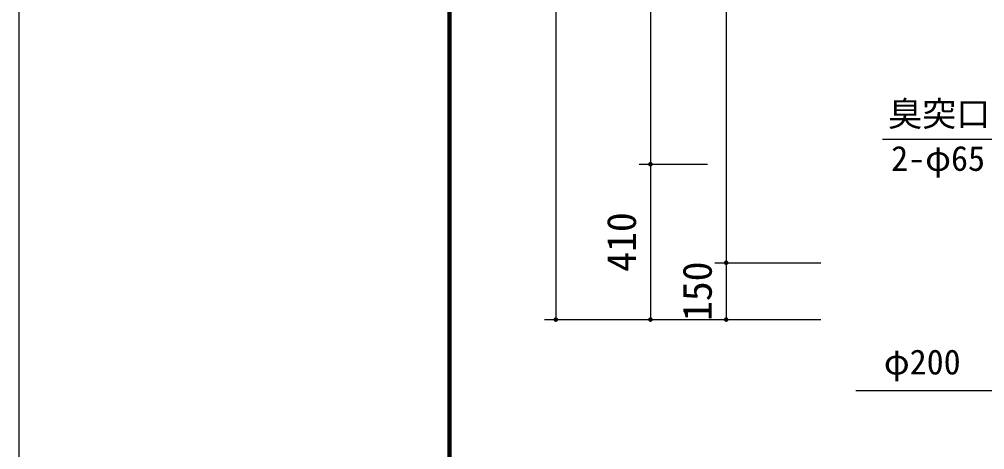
# Model space of a CAD drawing. Units: millimetres, scale not verified. Extents: x -8910 to 8910, y -6308 to 6308.
# Drawn here: x -8910 to -6361, y -199 to 936 of the extents above; entities that cross this region are included whole.
import ezdxf
from ezdxf.enums import TextEntityAlignment as Align

# ---------------------------------------------------------------- set-up
doc = ezdxf.new("R2010")
doc.units = ezdxf.units.MM
doc.header["$LTSCALE"] = 30
for name, color, linetype, lineweight in [('0-3_空気管', 3, 'Continuous', 25), ('0-5_製作', 5, 'Continuous', 25), ('0-8_08', 2, 'Continuous', 25), ('0-A_寸法', 5, 'Continuous', 25), ('0-C_図面枠', 7, 'Continuous', 25), ('0-D_Axis_waku', 7, 'Continuous', 25)]:
    doc.layers.add(name, color=color, linetype=linetype, lineweight=lineweight)
doc.styles.add('ＭＳ ゴシック', font='')
doc.styles.get('ＭＳ ゴシック').set_extended_font_data('MS Gothic')

msp = doc.modelspace()

# ---------------------------------------------------------------- linework, layer by layer
at = {"layer": '0-3_空気管', "color": 2}
for p, q in [((-7493.28, 1983.78), (-7493.28, 143.78)), ((-7043.28, 1833.78), (-7043.28, 293.78)), ((-7043.28, 293.78), (-7043.28, 143.78))]:
    msp.add_line(p, q, dxfattribs=at)
at = {"layer": '0-3_空気管'}
msp.add_line((-6307.95, 619.2), (-6630.68, 619.2), dxfattribs=at)
at = {"layer": '0-5_製作', "color": 2}
for p, q in [((-7073.28, 293.78), (-6793.73, 293.78)), ((-7523.28, 143.78), (-7043.28, 143.78)), ((-7073.28, 143.78), (-6793.73, 143.78))]:
    msp.add_line(p, q, dxfattribs=at)
at = {"layer": '0-5_製作'}
for points in [[(-7049.18, 294.91), (-7049.28, 293.78), (-7049.27, 294.16)], [(-7049.18, 294.91), (-7043.28, 293.78), (-7049.28, 293.78)], [(-7043.28, 293.78), (-7049.24, 293.03), (-7049.28, 293.78)], [(-7043.28, 293.78), (-7049.1, 292.29), (-7049.24, 293.03)], [(-7048.99, 295.64), (-7043.28, 293.78), (-7049.18, 294.91)], [(-7043.28, 293.78), (-7048.86, 291.57), (-7049.1, 292.29)], [(-7048.71, 296.34), (-7043.28, 293.78), (-7048.99, 295.64)], [(-7043.28, 293.78), (-7048.54, 290.89), (-7048.86, 291.57)], [(-7048.35, 297), (-7043.28, 293.78), (-7048.71, 296.34)], [(-7043.28, 293.78), (-7048.14, 290.26), (-7048.54, 290.89)], [(-7047.91, 297.61), (-7043.28, 293.78), (-7048.35, 297)], [(-7043.28, 293.78), (-7047.66, 289.68), (-7048.14, 290.26)], [(-7047.39, 298.16), (-7043.28, 293.78), (-7047.91, 297.61)], [(-7043.28, 293.78), (-7047.11, 289.16), (-7047.66, 289.68)], [(-7046.81, 298.64), (-7043.28, 293.78), (-7047.39, 298.16)], [(-7043.28, 293.78), (-7046.5, 288.72), (-7047.11, 289.16)], [(-7046.17, 299.04), (-7043.28, 293.78), (-7046.81, 298.64)], [(-7043.28, 293.78), (-7045.84, 288.35), (-7046.5, 288.72)], [(-7045.49, 299.36), (-7043.28, 293.78), (-7046.17, 299.04)], [(-7043.28, 293.78), (-7045.14, 288.08), (-7045.84, 288.35)], [(-7044.78, 299.6), (-7043.28, 293.78), (-7045.49, 299.36)], [(-7043.28, 293.78), (-7044.41, 287.89), (-7045.14, 288.08)], [(-7044.04, 299.74), (-7043.28, 293.78), (-7044.78, 299.6)], [(-7043.28, 293.78), (-7043.66, 287.8), (-7044.41, 287.89)], [(-7043.28, 299.78), (-7043.28, 293.78), (-7044.04, 299.74)], [(-7043.28, 293.78), (-7043.28, 287.78), (-7043.66, 287.8)], [(-7042.91, 299.77), (-7043.28, 293.78), (-7043.28, 299.78)], [(-7042.91, 299.77), (-7037.28, 293.78), (-7043.28, 293.78)], [(-7037.28, 293.78), (-7043.28, 287.78), (-7043.28, 293.78)], [(-7037.28, 293.78), (-7042.53, 287.83), (-7043.28, 287.78)], [(-7042.16, 299.68), (-7037.28, 293.78), (-7042.91, 299.77)], [(-7037.28, 293.78), (-7041.79, 287.97), (-7042.53, 287.83)], [(-7041.43, 299.49), (-7037.28, 293.78), (-7042.16, 299.68)], [(-7037.28, 293.78), (-7041.07, 288.2), (-7041.79, 287.97)], [(-7040.73, 299.21), (-7037.28, 293.78), (-7041.43, 299.49)], [(-7037.28, 293.78), (-7040.39, 288.53), (-7041.07, 288.2)], [(-7040.07, 298.85), (-7037.28, 293.78), (-7040.73, 299.21)], [(-7037.28, 293.78), (-7039.76, 288.93), (-7040.39, 288.53)], [(-7039.46, 298.41), (-7037.28, 293.78), (-7040.07, 298.85)], [(-7037.28, 293.78), (-7039.18, 289.41), (-7039.76, 288.93)], [(-7038.91, 297.89), (-7037.28, 293.78), (-7039.46, 298.41)], [(-7037.28, 293.78), (-7038.66, 289.96), (-7039.18, 289.41)], [(-7038.43, 297.31), (-7037.28, 293.78), (-7038.91, 297.89)], [(-7037.28, 293.78), (-7038.22, 290.57), (-7038.66, 289.96)], [(-7038.03, 296.67), (-7037.28, 293.78), (-7038.43, 297.31)], [(-7037.28, 293.78), (-7037.85, 291.23), (-7038.22, 290.57)], [(-7037.7, 295.99), (-7037.28, 293.78), (-7038.03, 296.67)], [(-7037.28, 293.78), (-7037.58, 291.93), (-7037.85, 291.23)], [(-7037.47, 295.28), (-7037.28, 293.78), (-7037.7, 295.99)], [(-7037.28, 293.78), (-7037.39, 292.66), (-7037.58, 291.93)], [(-7037.33, 294.54), (-7037.28, 293.78), (-7037.47, 295.28)], [(-7037.28, 293.78), (-7037.3, 293.41), (-7037.39, 292.66)], [(-7499.27, 144.16), (-7493.28, 143.78), (-7499.28, 143.78)], [(-7493.28, 143.78), (-7499.24, 143.03), (-7499.28, 143.78)], [(-7499.18, 144.91), (-7493.28, 143.78), (-7499.27, 144.16)], [(-7493.28, 143.78), (-7499.1, 142.29), (-7499.24, 143.03)], [(-7498.99, 145.64), (-7493.28, 143.78), (-7499.18, 144.91)], [(-7493.28, 143.78), (-7498.86, 141.57), (-7499.1, 142.29)], [(-7498.71, 146.34), (-7493.28, 143.78), (-7498.99, 145.64)], [(-7493.28, 143.78), (-7498.54, 140.89), (-7498.86, 141.57)], [(-7498.35, 147), (-7493.28, 143.78), (-7498.71, 146.34)], [(-7493.28, 143.78), (-7498.14, 140.26), (-7498.54, 140.89)], [(-7497.91, 147.61), (-7493.28, 143.78), (-7498.35, 147)], [(-7493.28, 143.78), (-7497.66, 139.68), (-7498.14, 140.26)], [(-7497.39, 148.16), (-7493.28, 143.78), (-7497.91, 147.61)], [(-7493.28, 143.78), (-7497.11, 139.16), (-7497.66, 139.68)], [(-7496.81, 148.64), (-7493.28, 143.78), (-7497.39, 148.16)], [(-7493.28, 143.78), (-7496.5, 138.72), (-7497.11, 139.16)], [(-7496.17, 149.04), (-7493.28, 143.78), (-7496.81, 148.64)], [(-7493.28, 143.78), (-7495.84, 138.35), (-7496.5, 138.72)], [(-7495.49, 149.36), (-7493.28, 143.78), (-7496.17, 149.04)], [(-7493.28, 143.78), (-7495.14, 138.08), (-7495.84, 138.35)], [(-7494.78, 149.59), (-7493.28, 143.78), (-7495.49, 149.36)], [(-7493.28, 143.78), (-7494.41, 137.89), (-7495.14, 138.08)], [(-7494.04, 149.74), (-7493.28, 143.78), (-7494.78, 149.59)], [(-7493.28, 143.78), (-7493.66, 137.8), (-7494.41, 137.89)], [(-7493.28, 149.78), (-7493.28, 143.78), (-7494.04, 149.74)], [(-7493.28, 143.78), (-7493.28, 137.78), (-7493.66, 137.8)], [(-7492.91, 149.77), (-7493.28, 143.78), (-7493.28, 149.78)], [(-7492.91, 149.77), (-7487.28, 143.78), (-7493.28, 143.78)], [(-7487.28, 143.78), (-7493.28, 137.78), (-7493.28, 143.78)], [(-7487.28, 143.78), (-7492.53, 137.83), (-7493.28, 137.78)], [(-7492.16, 149.68), (-7487.28, 143.78), (-7492.91, 149.77)], [(-7487.28, 143.78), (-7491.79, 137.97), (-7492.53, 137.83)], [(-7491.43, 149.49), (-7487.28, 143.78), (-7492.16, 149.68)], [(-7487.28, 143.78), (-7491.07, 138.2), (-7491.79, 137.97)], [(-7490.73, 149.21), (-7487.28, 143.78), (-7491.43, 149.49)], [(-7487.28, 143.78), (-7490.39, 138.53), (-7491.07, 138.2)], [(-7490.07, 148.85), (-7487.28, 143.78), (-7490.73, 149.21)], [(-7487.28, 143.78), (-7489.76, 138.93), (-7490.39, 138.53)], [(-7489.46, 148.41), (-7487.28, 143.78), (-7490.07, 148.85)], [(-7487.28, 143.78), (-7489.18, 139.41), (-7489.76, 138.93)], [(-7488.91, 147.89), (-7487.28, 143.78), (-7489.46, 148.41)], [(-7487.28, 143.78), (-7488.66, 139.96), (-7489.18, 139.41)], [(-7488.43, 147.31), (-7487.28, 143.78), (-7488.91, 147.89)], [(-7487.28, 143.78), (-7488.22, 140.57), (-7488.66, 139.96)], [(-7488.03, 146.67), (-7487.28, 143.78), (-7488.43, 147.31)], [(-7487.28, 143.78), (-7487.85, 141.23), (-7488.22, 140.57)], [(-7487.7, 145.99), (-7487.28, 143.78), (-7488.03, 146.67)], [(-7487.28, 143.78), (-7487.58, 141.93), (-7487.85, 141.23)], [(-7487.47, 145.28), (-7487.28, 143.78), (-7487.7, 145.99)], [(-7487.28, 143.78), (-7487.39, 142.66), (-7487.58, 141.93)], [(-7487.33, 144.54), (-7487.28, 143.78), (-7487.47, 145.28)], [(-7487.28, 143.78), (-7487.3, 143.41), (-7487.39, 142.66)], [(-7049.27, 144.16), (-7043.28, 143.78), (-7049.28, 143.78)], [(-7043.28, 143.78), (-7049.24, 143.03), (-7049.28, 143.78)], [(-7049.18, 144.91), (-7043.28, 143.78), (-7049.27, 144.16)], [(-7043.28, 143.78), (-7049.1, 142.29), (-7049.24, 143.03)], [(-7048.99, 145.64), (-7043.28, 143.78), (-7049.18, 144.91)], [(-7043.28, 143.78), (-7048.86, 141.57), (-7049.1, 142.29)], [(-7048.71, 146.34), (-7043.28, 143.78), (-7048.99, 145.64)], [(-7043.28, 143.78), (-7048.54, 140.89), (-7048.86, 141.57)], [(-7048.35, 147), (-7043.28, 143.78), (-7048.71, 146.34)], [(-7043.28, 143.78), (-7048.14, 140.26), (-7048.54, 140.89)], [(-7047.91, 147.61), (-7043.28, 143.78), (-7048.35, 147)], [(-7043.28, 143.78), (-7047.66, 139.68), (-7048.14, 140.26)], [(-7047.39, 148.16), (-7043.28, 143.78), (-7047.91, 147.61)], [(-7043.28, 143.78), (-7047.11, 139.16), (-7047.66, 139.68)], [(-7046.81, 148.64), (-7043.28, 143.78), (-7047.39, 148.16)], [(-7043.28, 143.78), (-7046.5, 138.72), (-7047.11, 139.16)], [(-7046.17, 149.04), (-7043.28, 143.78), (-7046.81, 148.64)], [(-7043.28, 143.78), (-7045.84, 138.35), (-7046.5, 138.72)], [(-7045.49, 149.36), (-7043.28, 143.78), (-7046.17, 149.04)], [(-7043.28, 143.78), (-7045.14, 138.08), (-7045.84, 138.35)], [(-7044.78, 149.59), (-7043.28, 143.78), (-7045.49, 149.36)], [(-7043.28, 143.78), (-7044.41, 137.89), (-7045.14, 138.08)], [(-7044.04, 149.74), (-7043.28, 143.78), (-7044.78, 149.59)], [(-7043.28, 143.78), (-7043.66, 137.8), (-7044.41, 137.89)], [(-7043.28, 149.78), (-7043.28, 143.78), (-7044.04, 149.74)], [(-7043.28, 143.78), (-7043.28, 137.78), (-7043.66, 137.8)], [(-7042.91, 149.77), (-7043.28, 143.78), (-7043.28, 149.78)], [(-7042.91, 149.77), (-7037.28, 143.78), (-7043.28, 143.78)], [(-7037.28, 143.78), (-7043.28, 137.78), (-7043.28, 143.78)], [(-7037.28, 143.78), (-7042.53, 137.83), (-7043.28, 137.78)], [(-7042.16, 149.68), (-7037.28, 143.78), (-7042.91, 149.77)], [(-7037.28, 143.78), (-7041.79, 137.97), (-7042.53, 137.83)], [(-7041.43, 149.49), (-7037.28, 143.78), (-7042.16, 149.68)], [(-7037.28, 143.78), (-7041.07, 138.2), (-7041.79, 137.97)], [(-7040.73, 149.21), (-7037.28, 143.78), (-7041.43, 149.49)], [(-7037.28, 143.78), (-7040.39, 138.53), (-7041.07, 138.2)], [(-7040.07, 148.85), (-7037.28, 143.78), (-7040.73, 149.21)], [(-7037.28, 143.78), (-7039.76, 138.93), (-7040.39, 138.53)], [(-7039.46, 148.41), (-7037.28, 143.78), (-7040.07, 148.85)], [(-7037.28, 143.78), (-7039.18, 139.41), (-7039.76, 138.93)], [(-7038.91, 147.89), (-7037.28, 143.78), (-7039.46, 148.41)], [(-7037.28, 143.78), (-7038.66, 139.96), (-7039.18, 139.41)], [(-7038.43, 147.31), (-7037.28, 143.78), (-7038.91, 147.89)], [(-7037.28, 143.78), (-7038.22, 140.57), (-7038.66, 139.96)], [(-7038.03, 146.67), (-7037.28, 143.78), (-7038.43, 147.31)], [(-7037.28, 143.78), (-7037.85, 141.23), (-7038.22, 140.57)], [(-7037.7, 145.99), (-7037.28, 143.78), (-7038.03, 146.67)], [(-7037.28, 143.78), (-7037.58, 141.93), (-7037.85, 141.23)], [(-7037.47, 145.28), (-7037.28, 143.78), (-7037.7, 145.99)], [(-7037.28, 143.78), (-7037.39, 142.66), (-7037.58, 141.93)], [(-7037.33, 144.54), (-7037.28, 143.78), (-7037.47, 145.28)], [(-7037.28, 143.78), (-7037.3, 143.41), (-7037.39, 142.66)]]:
    msp.add_solid(points, dxfattribs=at)
at = {"layer": '0-8_08', "color": 4}
msp.add_line((-6339.17, -44.37), (-6700.86, -44.37), dxfattribs=at)
at = {"layer": '0-A_寸法', "color": 2}
for p, q in [((-7243.28, 1573.78), (-7243.28, 553.78)), ((-7273.28, 553.78), (-7093.04, 553.78)), ((-7243.28, 553.78), (-7243.28, 143.78)), ((-7273.28, 143.78), (-7043.28, 143.78))]:
    msp.add_line(p, q, dxfattribs=at)
at = {"layer": '0-A_寸法'}
for points in [[(-7249.18, 554.91), (-7249.28, 553.78), (-7249.27, 554.16)], [(-7249.18, 554.91), (-7243.28, 553.78), (-7249.28, 553.78)], [(-7243.28, 553.78), (-7249.24, 553.03), (-7249.28, 553.78)], [(-7243.28, 553.78), (-7249.1, 552.29), (-7249.24, 553.03)], [(-7248.99, 555.64), (-7243.28, 553.78), (-7249.18, 554.91)], [(-7243.28, 553.78), (-7248.86, 551.57), (-7249.1, 552.29)], [(-7248.71, 556.34), (-7243.28, 553.78), (-7248.99, 555.64)], [(-7243.28, 553.78), (-7248.54, 550.89), (-7248.86, 551.57)], [(-7248.35, 557), (-7243.28, 553.78), (-7248.71, 556.34)], [(-7243.28, 553.78), (-7248.14, 550.26), (-7248.54, 550.89)], [(-7247.91, 557.61), (-7243.28, 553.78), (-7248.35, 557)], [(-7243.28, 553.78), (-7247.66, 549.68), (-7248.14, 550.26)], [(-7247.39, 558.16), (-7243.28, 553.78), (-7247.91, 557.61)], [(-7243.28, 553.78), (-7247.11, 549.16), (-7247.66, 549.68)], [(-7246.81, 558.64), (-7243.28, 553.78), (-7247.39, 558.16)], [(-7243.28, 553.78), (-7246.5, 548.72), (-7247.11, 549.16)], [(-7246.17, 559.04), (-7243.28, 553.78), (-7246.81, 558.64)], [(-7243.28, 553.78), (-7245.84, 548.35), (-7246.5, 548.72)], [(-7245.49, 559.36), (-7243.28, 553.78), (-7246.17, 559.04)], [(-7243.28, 553.78), (-7245.14, 548.08), (-7245.84, 548.35)], [(-7244.78, 559.59), (-7243.28, 553.78), (-7245.49, 559.36)], [(-7243.28, 553.78), (-7244.41, 547.89), (-7245.14, 548.08)], [(-7244.04, 559.74), (-7243.28, 553.78), (-7244.78, 559.59)], [(-7243.28, 553.78), (-7243.66, 547.79), (-7244.41, 547.89)], [(-7243.28, 559.78), (-7243.28, 553.78), (-7244.04, 559.74)], [(-7243.28, 547.78), (-7243.66, 547.79), (-7243.28, 553.78)], [(-7242.91, 559.77), (-7243.28, 553.78), (-7243.28, 559.78)], [(-7242.16, 559.68), (-7243.28, 553.78), (-7242.91, 559.77)], [(-7242.16, 559.68), (-7237.28, 553.78), (-7243.28, 553.78)], [(-7237.28, 553.78), (-7243.28, 547.78), (-7243.28, 553.78)], [(-7237.28, 553.78), (-7242.53, 547.83), (-7243.28, 547.78)], [(-7237.28, 553.78), (-7241.79, 547.97), (-7242.53, 547.83)], [(-7241.43, 559.49), (-7237.28, 553.78), (-7242.16, 559.68)], [(-7237.28, 553.78), (-7241.07, 548.2), (-7241.79, 547.97)], [(-7240.73, 559.21), (-7237.28, 553.78), (-7241.43, 559.49)], [(-7237.28, 553.78), (-7240.39, 548.53), (-7241.07, 548.2)], [(-7240.07, 558.85), (-7237.28, 553.78), (-7240.73, 559.21)], [(-7237.28, 553.78), (-7239.76, 548.93), (-7240.39, 548.53)], [(-7239.46, 558.41), (-7237.28, 553.78), (-7240.07, 558.85)], [(-7237.28, 553.78), (-7239.18, 549.41), (-7239.76, 548.93)], [(-7238.91, 557.89), (-7237.28, 553.78), (-7239.46, 558.41)], [(-7237.28, 553.78), (-7238.66, 549.96), (-7239.18, 549.41)], [(-7238.43, 557.31), (-7237.28, 553.78), (-7238.91, 557.89)], [(-7237.28, 553.78), (-7238.22, 550.57), (-7238.66, 549.96)], [(-7238.03, 556.67), (-7237.28, 553.78), (-7238.43, 557.31)], [(-7237.28, 553.78), (-7237.85, 551.23), (-7238.22, 550.57)], [(-7237.7, 555.99), (-7237.28, 553.78), (-7238.03, 556.67)], [(-7237.28, 553.78), (-7237.58, 551.93), (-7237.85, 551.23)], [(-7237.47, 555.28), (-7237.28, 553.78), (-7237.7, 555.99)], [(-7237.28, 553.78), (-7237.39, 552.66), (-7237.58, 551.93)], [(-7237.33, 554.54), (-7237.28, 553.78), (-7237.47, 555.28)], [(-7237.28, 553.78), (-7237.3, 553.41), (-7237.39, 552.66)], [(-7249.27, 144.16), (-7243.28, 143.78), (-7249.28, 143.78)], [(-7243.28, 143.78), (-7249.24, 143.03), (-7249.28, 143.78)], [(-7249.18, 144.91), (-7243.28, 143.78), (-7249.27, 144.16)], [(-7243.28, 143.78), (-7249.1, 142.29), (-7249.24, 143.03)], [(-7248.99, 145.64), (-7243.28, 143.78), (-7249.18, 144.91)], [(-7243.28, 143.78), (-7248.86, 141.57), (-7249.1, 142.29)], [(-7248.71, 146.34), (-7243.28, 143.78), (-7248.99, 145.64)], [(-7243.28, 143.78), (-7248.54, 140.89), (-7248.86, 141.57)], [(-7248.35, 147), (-7243.28, 143.78), (-7248.71, 146.34)], [(-7243.28, 143.78), (-7248.14, 140.26), (-7248.54, 140.89)], [(-7247.91, 147.61), (-7243.28, 143.78), (-7248.35, 147)], [(-7243.28, 143.78), (-7247.66, 139.68), (-7248.14, 140.26)], [(-7247.39, 148.16), (-7243.28, 143.78), (-7247.91, 147.61)], [(-7243.28, 143.78), (-7247.11, 139.16), (-7247.66, 139.68)], [(-7246.81, 148.64), (-7243.28, 143.78), (-7247.39, 148.16)], [(-7243.28, 143.78), (-7246.5, 138.72), (-7247.11, 139.16)], [(-7246.17, 149.04), (-7243.28, 143.78), (-7246.81, 148.64)], [(-7243.28, 143.78), (-7245.84, 138.35), (-7246.5, 138.72)], [(-7245.49, 149.36), (-7243.28, 143.78), (-7246.17, 149.04)], [(-7243.28, 143.78), (-7245.14, 138.08), (-7245.84, 138.35)], [(-7244.78, 149.59), (-7243.28, 143.78), (-7245.49, 149.36)], [(-7243.28, 143.78), (-7244.41, 137.89), (-7245.14, 138.08)], [(-7244.04, 149.74), (-7243.28, 143.78), (-7244.78, 149.59)], [(-7243.28, 143.78), (-7243.66, 137.8), (-7244.41, 137.89)], [(-7243.28, 149.78), (-7243.28, 143.78), (-7244.04, 149.74)], [(-7243.28, 143.78), (-7243.28, 137.78), (-7243.66, 137.8)], [(-7242.91, 149.77), (-7243.28, 143.78), (-7243.28, 149.78)], [(-7242.91, 149.77), (-7237.28, 143.78), (-7243.28, 143.78)], [(-7237.28, 143.78), (-7243.28, 137.78), (-7243.28, 143.78)], [(-7237.28, 143.78), (-7242.53, 137.83), (-7243.28, 137.78)], [(-7242.16, 149.68), (-7237.28, 143.78), (-7242.91, 149.77)], [(-7237.28, 143.78), (-7241.79, 137.97), (-7242.53, 137.83)], [(-7241.43, 149.49), (-7237.28, 143.78), (-7242.16, 149.68)], [(-7237.28, 143.78), (-7241.07, 138.2), (-7241.79, 137.97)], [(-7240.73, 149.21), (-7237.28, 143.78), (-7241.43, 149.49)], [(-7237.28, 143.78), (-7240.39, 138.53), (-7241.07, 138.2)], [(-7240.07, 148.85), (-7237.28, 143.78), (-7240.73, 149.21)], [(-7237.28, 143.78), (-7239.76, 138.93), (-7240.39, 138.53)], [(-7239.46, 148.41), (-7237.28, 143.78), (-7240.07, 148.85)], [(-7237.28, 143.78), (-7239.18, 139.41), (-7239.76, 138.93)], [(-7238.91, 147.89), (-7237.28, 143.78), (-7239.46, 148.41)], [(-7237.28, 143.78), (-7238.66, 139.96), (-7239.18, 139.41)], [(-7238.43, 147.31), (-7237.28, 143.78), (-7238.91, 147.89)], [(-7237.28, 143.78), (-7238.22, 140.57), (-7238.66, 139.96)], [(-7238.03, 146.67), (-7237.28, 143.78), (-7238.43, 147.31)], [(-7237.28, 143.78), (-7237.85, 141.23), (-7238.22, 140.57)], [(-7237.7, 145.99), (-7237.28, 143.78), (-7238.03, 146.67)], [(-7237.28, 143.78), (-7237.58, 141.93), (-7237.85, 141.23)], [(-7237.47, 145.28), (-7237.28, 143.78), (-7237.7, 145.99)], [(-7237.28, 143.78), (-7237.39, 142.66), (-7237.58, 141.93)], [(-7237.33, 144.54), (-7237.28, 143.78), (-7237.47, 145.28)], [(-7237.28, 143.78), (-7237.3, 143.41), (-7237.39, 142.66)]]:
    msp.add_solid(points, dxfattribs=at)
at = {"layer": '0-C_図面枠'}
msp.add_lwpolyline([(-8910, -6307.5), (-8910, 6307.5), (8910, 6307.5), (8910, -6307.5)], close=True, dxfattribs=at)
at = {"layer": '0-D_Axis_waku'}
for p, q in [((-7778.4, 5769.9), (-7778.4, -5814.9)), ((-7777.8, 5769.3), (-7777.8, -5814.3)), ((-7777.2, 5768.7), (-7777.2, -5813.7)), ((-7776.6, 5768.1), (-7776.6, -5813.1)), ((-7776, 5767.5), (-7776, -5812.5)), ((-7775.4, 5766.9), (-7775.4, -5811.9)), ((-7774.8, 5766.3), (-7774.8, -5811.3)), ((-7774.2, 5765.7), (-7774.2, -5810.7)), ((-7773.6, 5765.1), (-7773.6, -5810.1)), ((-7773, 5764.5), (-7773, -5809.5)), ((-7772.4, 5763.9), (-7772.4, -5808.9)), ((-7771.8, 5763.3), (-7771.8, -5808.3)), ((-7771.2, 5762.7), (-7771.2, -5807.7)), ((-7770.6, 5762.1), (-7770.6, -5807.1)), ((-7770, 5761.5), (-7770, -5806.5))]:
    msp.add_line(p, q, dxfattribs=at)

# ---------------------------------------------------------------- texts
at = {"layer": '0-3_空気管', "color": 4, "style": 'ＭＳ ゴシック'}
for s, p in [('臭突口', (-6615.68, 634.2)), ('2-φ65', (-6607.54, 516.56))]:
    msp.add_text(s, height=65.98, dxfattribs=at).set_placement(p, align=Align.BOTTOM_LEFT)
at = {"layer": '0-5_製作', "color": 4, "style": 'ＭＳ ゴシック'}
msp.add_text('150', height=76.98, rotation=90, dxfattribs=at).set_placement((-7058.28, 140.03), align=Align.BOTTOM_LEFT)
at = {"layer": '0-8_08', "color": 4, "style": 'ＭＳ ゴシック'}
msp.add_text('φ200', height=65.98, dxfattribs=at).set_placement((-6626.93, -20.75), align=Align.BOTTOM_LEFT)
at = {"layer": '0-A_寸法', "color": 4, "style": 'ＭＳ ゴシック'}
msp.add_text('410', height=76.98, rotation=90, dxfattribs=at).set_placement((-7258.28, 270.03), align=Align.BOTTOM_LEFT)

doc.saveas('drawing.dxf')
